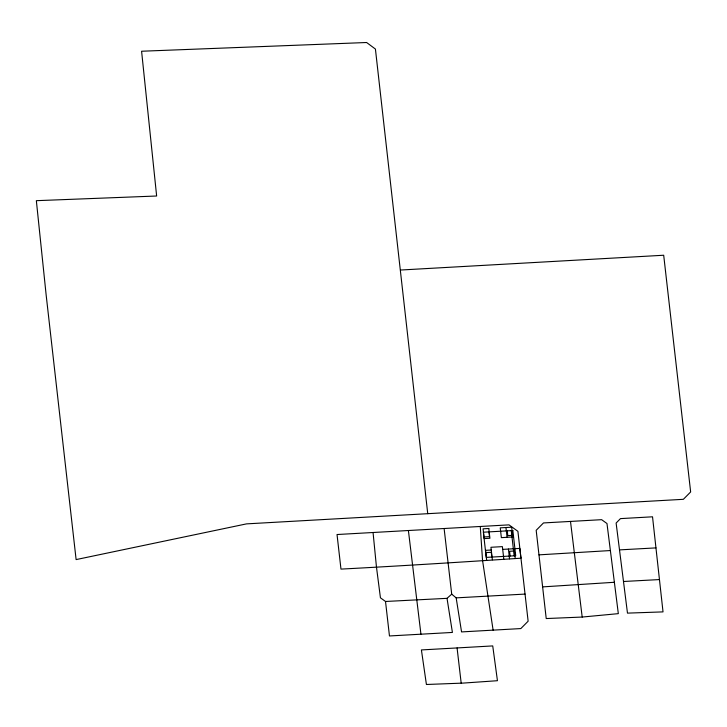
<?xml version="1.0" encoding="UTF-8"?>
<svg xmlns="http://www.w3.org/2000/svg" width="727" height="727" viewBox="0 0 727 727"><rect width="100%" height="100%" fill="white"/><g stroke="black" fill="none" stroke-linecap="round" stroke-linejoin="round"><path stroke-width="1.09" d="M373.06 532.509L376.459 566.987L380.439 597.821L385.519 601.474L447.023 598.339L451.712 594.168L444.115 528.511L337.028 534.527L340.972 569.105C401.004 565.924 460.982 562.153 520.959 558.191L528.129 621.212L520.832 628.573L461.554 631.917L456.165 597.867L451.712 594.168M582.191 617.05L618.323 613.643L606.981 523.531L601.638 519.678L543.487 522.94L536.181 530.31L546.222 618.55L582.191 617.05L570.495 521.413M542.624 586.889L614.379 582.282M610.38 550.548L538.98 554.855M400.577 270.026L663.696 255.241L690.65 491.952L683.362 499.313L246.526 523.876L76.117 559.59L46.146 294.953L36.35 200.679L156.641 196.008L141.592 51.235L366.617 42.511L375.423 49.054L427.74 513.689M444.115 528.511L509.009 524.867L517.906 531.337L520.959 558.191L519.841 548.403L502.693 549.376M483.909 536.971L489.498 536.653L488.953 531.891M511.817 535.399L507.8 535.626L507.255 530.855M491.261 550.021L485.545 550.339L486.654 560.126M485.7 552.629L491.288 552.311L491.834 557.073M513.607 551.048L509.582 551.275L510.127 556.046M447.023 598.339L452.412 632.435L389.463 635.961L385.519 601.474M457.074 647.939L492.733 645.921L497.441 680.708L463.017 683.098L426.413 684.489L421.406 649.929L457.074 647.939L461.191 683.171M619.513 549.885L655.954 547.894L663.024 611.889L627.474 613.125L616.123 523.04L620.458 518.615L652.528 516.806L655.954 547.894M456.165 597.867L525.048 594.086M623.484 581.491L659.462 579.573M493.115 630.145L482.537 560.363L480.274 526.484M420.942 634.198L408.401 530.528M514.125 548.731L515.243 558.509M511.272 530.628L514.153 555.819M505.956 527.52L507.073 537.308M508.409 549.049L509.527 558.836M503.811 559.163L502.384 546.631L490.943 547.277L492.379 559.808M488.798 528.493L483.082 528.82L484.2 538.598L489.916 538.28L488.798 528.493M511.672 527.202L500.24 527.847L501.357 537.635L512.789 536.989L511.672 527.202M512.844 530.537L483.364 532.2L486.245 557.391L515.716 555.728L512.844 530.537"/></g></svg>
